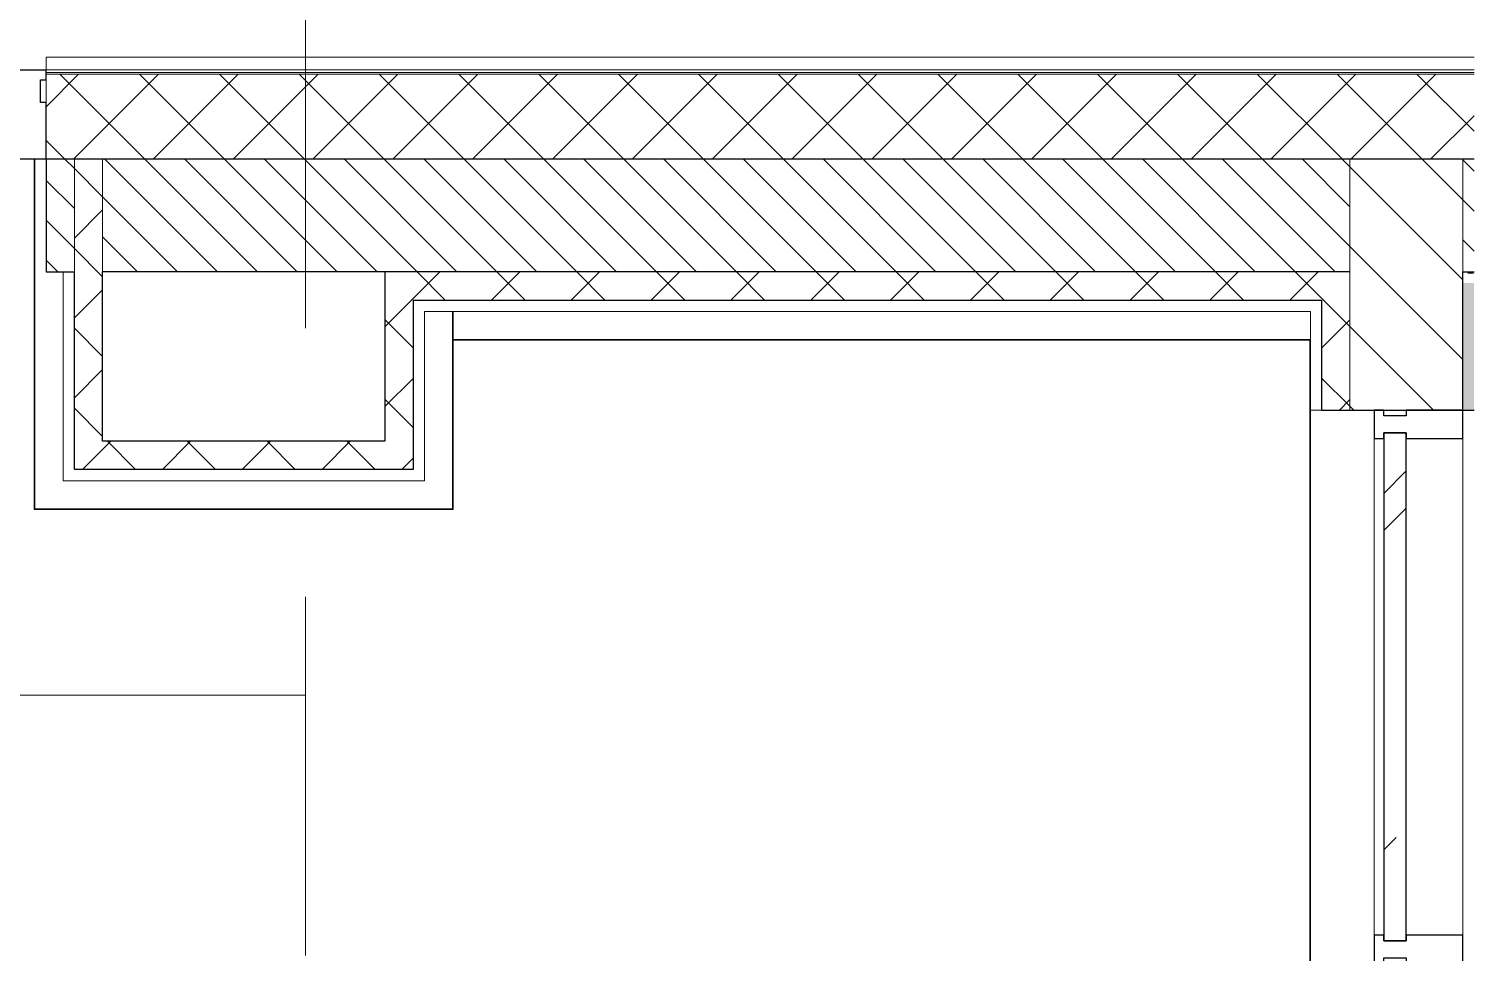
# Model space of a CAD drawing. Header units: millimetres. Extents: x 855 to 84199, y -1987 to 21700.
# Drawn here: x 25214 to 27774, y 17695 to 19330 of the extents above; entities that cross this region are included whole.
import ezdxf

# ---------------------------------------------------------------- set-up
doc = ezdxf.new("R2010")
doc.units = ezdxf.units.MM
doc.linetypes.add('Осевая', pattern=[3175, 635, -476.25, 1587.5, -476.25])
for name, color, linetype, lineweight in [('A-GLAZ-CURT', 7, 'Continuous', 9), ('A-GLAZ-CURT-1', 7, 'Continuous', 25), ('A-GLAZ-CWMG', 7, 'Continuous', 9), ('A-GLAZ-CWMG-1', 7, 'Continuous', 25), ('A-WALL', 7, 'Continuous', 9), ('I-WALL', 7, 'Continuous', 9), ('Оси', 7, 'Continuous', 9), ('Оси-2', 7, 'Осевая', 9)]:
    doc.layers.add(name, color=color, linetype=linetype, lineweight=lineweight)
for name, color, linetype, lineweight, true_color in [('A-WALL-1', 7, 'Continuous', 13, 0x3c3c3c), ('A-WALL-2', 7, 'Continuous', 25, 0x3c3c3c), ('A-WALL-FNSH-1', 7, 'Continuous', 13, 0x3c3c3c), ('A-WALL-FNSH-2', 7, 'Continuous', 9, 0x3c3c3c)]:
    doc.layers.add(name, color=color, linetype=linetype, lineweight=lineweight, true_color=true_color)
pattern_1 = [(135, (-90256.056, 0), (-35.35534, -35.35534), [])]
pattern_2 = [(45, (-90256.06, 0), (-70.71068, 70.71068), []), (135, (-90256.06, 0), (-70.71068, -70.71068), [])]
pattern_3 = [(0, (-90256.056, 0), (121.92, 30.48), [10.058, -81.382, 10.058, -81.382, -487.68]), (0, (-90256.056, 0), (121.92, 30.48), [-182.88, 10.058, -172.822, 10.058, -81.382, -213.36]), (0, (-90256.056, 0), (121.92, 30.48), [-457.2, 10.058, -50.902, 10.058, -142.342]), (120, (-90210.336, 15.24), (-87.356454, 90.345817), [10.058, -81.382, 10.058, -81.382, -487.68]), (120, (-90210.336, 15.24), (-87.356454, 90.345817), [-182.88, 10.058, -172.822, 10.058, -81.382, -213.36]), (120, (-90210.336, 15.24), (-87.356454, 90.345817), [-457.2, 10.058, -50.902, 10.058, -142.342]), (240, (-90195.096, 76.2), (-34.563546, -120.825817), [10.058, -81.382, 10.058, -81.382, -487.68]), (240, (-90195.096, 76.2), (-34.563546, -120.825817), [-182.88, 10.058, -172.822, 10.058, -81.382, -213.36]), (240, (-90195.096, 76.2), (-34.563546, -120.825817), [-457.2, 10.058, -50.902, 10.058, -142.342])]

# ---------------------------------------------------------------- blocks, each defined once
blk = doc.blocks.new('Прямоугольный импост - Импост структурный с накладкой - 160мм-22852563-План разверток пом_ 1_60_ Этаж 1')
at = {"layer": 'A-GLAZ-CWMG-1'}
for p, q in [((-50, 40), (-50, 140)), ((-50, 140), (0, 140)), ((0, 140), (0, 40)), ((-10, 40), (-10, 0)), ((0, 40), (-10, 40)), ((-50, -17), (-50, 0)), ((-10, 0), (0, 0)), ((0, 0), (0, -17)), ((0, -17), (-50, -17))]:
    blk.add_line(p, q, dxfattribs=at)
blk = doc.blocks.new('Системная панель - Стекло - 40мм-24262626-План разверток пом_ 1_60_ Этаж 1')
at = {"layer": 'A-GLAZ-CURT'}
h = blk.add_hatch(dxfattribs=at)
h.set_pattern_fill('FP_10', color=256, style=0, pattern_type=2)
h.set_pattern_definition([(135, (18065, -117970), (-282.8427, -282.8427), [200, -600]), (135, (18165, -118170), (-282.8427, -282.8427), [600, -200]), (135, (18265, -117770), (-282.8427, -282.8427), [200, -600])])
h.paths.add_polyline_path([(450, 40), (-450, 40), (-450, 0), (450, 0)])
at = {"layer": 'A-GLAZ-CURT-1'}
for p, q in [((450, 40), (-450, 40)), ((-450, 40), (-450, 0)), ((450, 0), (450, 40)), ((-450, 0), (450, 0))]:
    blk.add_line(p, q, dxfattribs=at)
blk = doc.blocks.new('Прямоугольный импост - Импост структурный с накладкой - 160мм-20958586-План разверток пом_ 1_60_ Этаж 1')
at = {"layer": 'A-GLAZ-CWMG'}
for p, q in [((117853, 17725), (117853, 18605)), ((118010, 17725), (118010, 18605))]:
    blk.add_line(p, q, dxfattribs=at)
blk = doc.blocks.new('Прямоугольный импост - Импост структурный с накладкой - 160мм-24262627-План разверток пом_ 1_60_ Этаж 1')
at = {"layer": 'A-GLAZ-CWMG-1'}
for p, q in [((-50, 0), (-50, 17)), ((-50, 17), (0, 17)), ((-40, 0), (-50, 0)), ((-40, -40), (-40, 0)), ((0, 0), (-10, 0)), ((-10, 0), (-10, -40)), ((0, 17), (0, 0)), ((-50, -140), (-50, -40)), ((-50, -40), (-40, -40)), ((-10, -40), (0, -40)), ((0, -40), (0, -140)), ((0, -140), (-50, -140))]:
    blk.add_line(p, q, dxfattribs=at)
blk = doc.blocks.new('Прямоугольный импост - Импост структурный с накладкой - 160мм-24262628-План разверток пом_ 1_60_ Этаж 1')
at = {"layer": 'A-GLAZ-CWMG-1'}
for p, q in [((0, 17), (-50, 17)), ((-50, 17), (-50, 0)), ((-50, 0), (-40, 0)), ((-40, 0), (-40, -40)), ((-10, -40), (-10, 0)), ((-10, 0), (0, 0)), ((0, 0), (0, 17)), ((-40, -40), (-50, -40)), ((-50, -40), (-50, -140)), ((0, -40), (-10, -40)), ((0, -140), (0, -40)), ((-50, -140), (0, -140))]:
    blk.add_line(p, q, dxfattribs=at)

msp = doc.modelspace()

# ---------------------------------------------------------------- hatches: boundary and pattern name
at = {"layer": 'A-WALL'}
h = msp.add_hatch(dxfattribs=at)
h.set_pattern_fill('FP_1', color=256, style=0, pattern_type=2)
h.set_pattern_definition(pattern_2)
h.paths.add_polyline_path([(25344.4, 19100), (27773.9, 19100), (27773.9, 19250), (25244.4, 19250), (25244.4, 19100), (25294.4, 19100)])
h.paths.add_polyline_path([(22544.4, 19100), (22652.8, 19100), (22594.4, 19180.7), (22594, 19250), (22534.4, 19250), (22544.4, 19236.2), (22544.4, 19198.3)])
h = msp.add_hatch(dxfattribs=at)
h.set_pattern_fill('FP_4', color=256, style=0, pattern_type=2)
h.set_pattern_definition(pattern_1)
h.paths.add_polyline_path([(26684.1, 18900), (27553.9, 18900), (27553.9, 19100), (25344.4, 19100), (25344.4, 18900), (25593.4, 18900)])
h.paths.add_polyline_path([(25244.4, 18900), (25294.4, 18900), (25294.4, 19100), (25244.4, 19100)])
h.paths.add_polyline_path([(22564.4, 18900), (22594.4, 18900), (22594.4, 19100), (22544.4, 19100), (22544.4, 18900)])
h.paths.add_polyline_path([(22494.4, 18900), (22494.4, 19100), (20610.9, 19100), (20610.9, 18900), (22321.3, 18900)])
h = msp.add_hatch(dxfattribs=at)
h.set_pattern_fill('FP_4', color=256, style=0, pattern_type=2)
h.set_pattern_definition(pattern_1)
h.paths.add_polyline_path([(27753.9, 18900), (27773.9, 18900), (27773.9, 19100), (27753.9, 19100)])
at = {"layer": 'I-WALL'}
h = msp.add_hatch(dxfattribs=at)
h.set_pattern_fill('FP_1', color=256, style=0, pattern_type=2)
h.set_pattern_definition(pattern_2)
h.paths.add_polyline_path([(25344.4, 18550), (25344.4, 19100), (25294.4, 19100), (25294.4, 18550)])
h = msp.add_hatch(dxfattribs=at)
h.set_pattern_fill('FP_3', color=256, style=0, pattern_type=2)
h.set_pattern_definition([(135, (-90256.06, 0), (-70.71068, -70.71068), [])])
h.paths.add_polyline_path([(27553.9, 16450), (27753.9, 16450), (27753.9, 17675), (27553.9, 17675), (27553.9, 16520)])
h.paths.add_polyline_path([(27553.9, 18655), (27753.9, 18655), (27753.9, 19100), (27553.9, 19100), (27553.9, 18669.1)])
h = msp.add_hatch(dxfattribs=at)
h.set_pattern_fill('FP_1', color=256, style=0, pattern_type=2)
h.set_pattern_definition(pattern_2)
h.paths.add_polyline_path([(27503.9, 18850), (27503.9, 18900), (25844.4, 18900), (25844.4, 18850), (27483.9, 18850)])
h = msp.add_hatch(dxfattribs=at)
h.set_pattern_fill('FP_1', color=256, style=0, pattern_type=2)
h.set_pattern_definition(pattern_2)
h.paths.add_polyline_path([(27553.9, 16500), (27553.9, 17675), (27503.9, 17675), (27503.9, 16500)])
h.paths.add_polyline_path([(27503.9, 18655), (27553.9, 18655), (27553.9, 18900), (27503.9, 18900), (27503.9, 18669.1)])
h = msp.add_hatch(dxfattribs=at)
h.set_pattern_fill('FP_19', color=256, style=0, pattern_type=2)
h.set_pattern_definition(pattern_3)
h.paths.add_polyline_path([(27753.9, 18880), (27773.9, 18881), (27773.9, 18900), (27753.9, 18900)])
h = msp.add_hatch(dxfattribs=at)
h.set_pattern_fill('FP_19', color=256, style=0, pattern_type=2)
h.set_pattern_definition(pattern_3)
h.paths.add_polyline_path([(27753.9, 13620), (27773.9, 13620), (27773.9, 14400), (27761.9, 14400), (27761.9, 14370), (27753.9, 14370)])
h.paths.add_polyline_path([(27761.9, 15350), (27773.9, 15350.4), (27773.9, 17675), (27753.9, 17675), (27753.9, 15380), (27761.9, 15380)])
h.paths.add_polyline_path([(27753.9, 18655), (27773.9, 18655), (27773.9, 18880), (27753.9, 18880), (27753.9, 18669.1)])
h = msp.add_hatch(dxfattribs=at)
h.set_pattern_fill('FP_1', color=256, style=0, pattern_type=2)
h.set_pattern_definition(pattern_2)
h.paths.add_polyline_path([(25894.4, 18600), (25894.4, 18850), (25844.4, 18850), (25844.4, 18600)])
h = msp.add_hatch(dxfattribs=at)
h.set_pattern_fill('FP_1', color=256, style=0, pattern_type=2)
h.set_pattern_definition(pattern_2)
h.paths.add_polyline_path([(25344.4, 18550), (25894.4, 18550), (25894.4, 18600), (25344.4, 18600)])

# ---------------------------------------------------------------- linework, layer by layer
at = {"layer": 'A-WALL'}
for p, q in [((25244.4, 19280), (25244.4, 19258)), ((25244.4, 19280), (27773.9, 19280)), ((27773.9, 19250), (25244.4, 19250)), ((25294.4, 18900), (25294.4, 19100)), ((25344.4, 19100), (25344.4, 18900)), ((27553.9, 18655), (27553.9, 19100)), ((27753.9, 19100), (27753.9, 18900)), ((27483.9, 18655), (27483.9, 18780))]:
    msp.add_line(p, q, dxfattribs=at)
at = {"layer": 'A-WALL-1'}
msp.add_line((25244.4, 19250), (25244.4, 19100), dxfattribs=at)
at = {"layer": 'A-WALL-2'}
for p, q in [((25244.4, 19100), (25244.4, 18900)), ((25244.4, 19100), (27773.9, 19100)), ((25244.4, 18900), (25294.4, 18900)), ((25294.4, 18550), (25294.4, 18900)), ((27553.9, 18900), (25344.4, 18900)), ((25344.4, 18600), (25344.4, 18900)), ((25844.4, 18900), (25844.4, 18600)), ((27753.9, 18655), (27753.9, 18900)), ((27753.9, 18900), (27773.9, 18900)), ((25894.4, 18850), (27503.9, 18850)), ((25894.4, 18850), (25894.4, 18550)), ((27503.9, 18850), (27503.9, 18655)), ((27503.9, 18655), (27773.9, 18655)), ((25844.4, 18600), (25344.4, 18600)), ((25894.4, 18550), (25294.4, 18550))]:
    msp.add_line(p, q, dxfattribs=at)
at = {"layer": 'A-WALL-FNSH-1'}
for p, q in [((25244.4, 19253), (25244.4, 19250)), ((27773.9, 19253), (25244.4, 19253)), ((25274.4, 18900), (25274.4, 18530)), ((25914.4, 18830), (27483.9, 18830)), ((25914.4, 18530), (25914.4, 18830)), ((27483.9, 18830), (27483.9, 18780)), ((27483.9, 18780), (25965.4, 18780)), ((25965.4, 18780), (25965.4, 18779)), ((25965.4, 18779), (27482.9, 18779)), ((27482.9, 18779), (27482.9, 16521)), ((27483.9, 18655), (27503.9, 18655)), ((27483.9, 17675), (27483.9, 18655)), ((25274.4, 18530), (25914.4, 18530))]:
    msp.add_line(p, q, dxfattribs=at)
at = {"layer": 'A-WALL-FNSH-2'}
for p, q in [((27773.9, 19258), (25244.4, 19258)), ((25244.4, 19258), (25244.4, 19253))]:
    msp.add_line(p, q, dxfattribs=at)
at = {"layer": 'I-WALL'}
for p, q in [((25223.4, 18479), (25223.4, 19100)), ((25224.4, 19100), (25224.4, 18480)), ((25964.4, 18480), (25964.4, 18830)), ((25965.4, 18830), (25965.4, 18479)), ((25965.4, 18479), (25223.4, 18479)), ((25224.4, 18480), (25964.4, 18480))]:
    msp.add_line(p, q, dxfattribs=at)
at = {"layer": 'Оси'}
for p, q in [((25703.9, 18800), (25703.9, 21300)), ((23203.9, 18150), (25703.9, 18150))]:
    msp.add_line(p, q, dxfattribs=at)
at = {"layer": 'Оси-2'}
msp.add_line((25703.9, 14514), (25703.9, 18800), dxfattribs=at)

# ---------------------------------------------------------------- block references
at = {"layer": 'A-GLAZ-CURT', "rotation": 269.9999999999995}
msp.add_blockref('Системная панель - Стекло - 40мм-24262626-План разверток пом_ 1_60_ Этаж 1', (27613.9, 18165), dxfattribs=at)
at = {"layer": 'A-GLAZ-CWMG', "extrusion": (0, 0, -1)}
for name, p, rotation in [('Прямоугольный импост - Импост структурный с накладкой - 160мм-22852563-План разверток пом_ 1_60_ Этаж 1', (-25244.4, 19240), 180), ('Прямоугольный импост - Импост структурный с накладкой - 160мм-24262627-План разверток пом_ 1_60_ Этаж 1', (-27613.9, 17675), 270.0000000000005)]:
    msp.add_blockref(name, p, dxfattribs=dict(at, rotation=rotation))
at = {"layer": 'A-GLAZ-CWMG', "rotation": 89.99999999999955}
msp.add_blockref('Прямоугольный импост - Импост структурный с накладкой - 160мм-24262628-План разверток пом_ 1_60_ Этаж 1', (27613.9, 18655), dxfattribs=at)
at = {"layer": 'A-GLAZ-CWMG'}
msp.add_blockref('Прямоугольный импост - Импост структурный с накладкой - 160мм-20958586-План разверток пом_ 1_60_ Этаж 1', (-90256.1, 0), dxfattribs=at)

doc.saveas('drawing.dxf')
